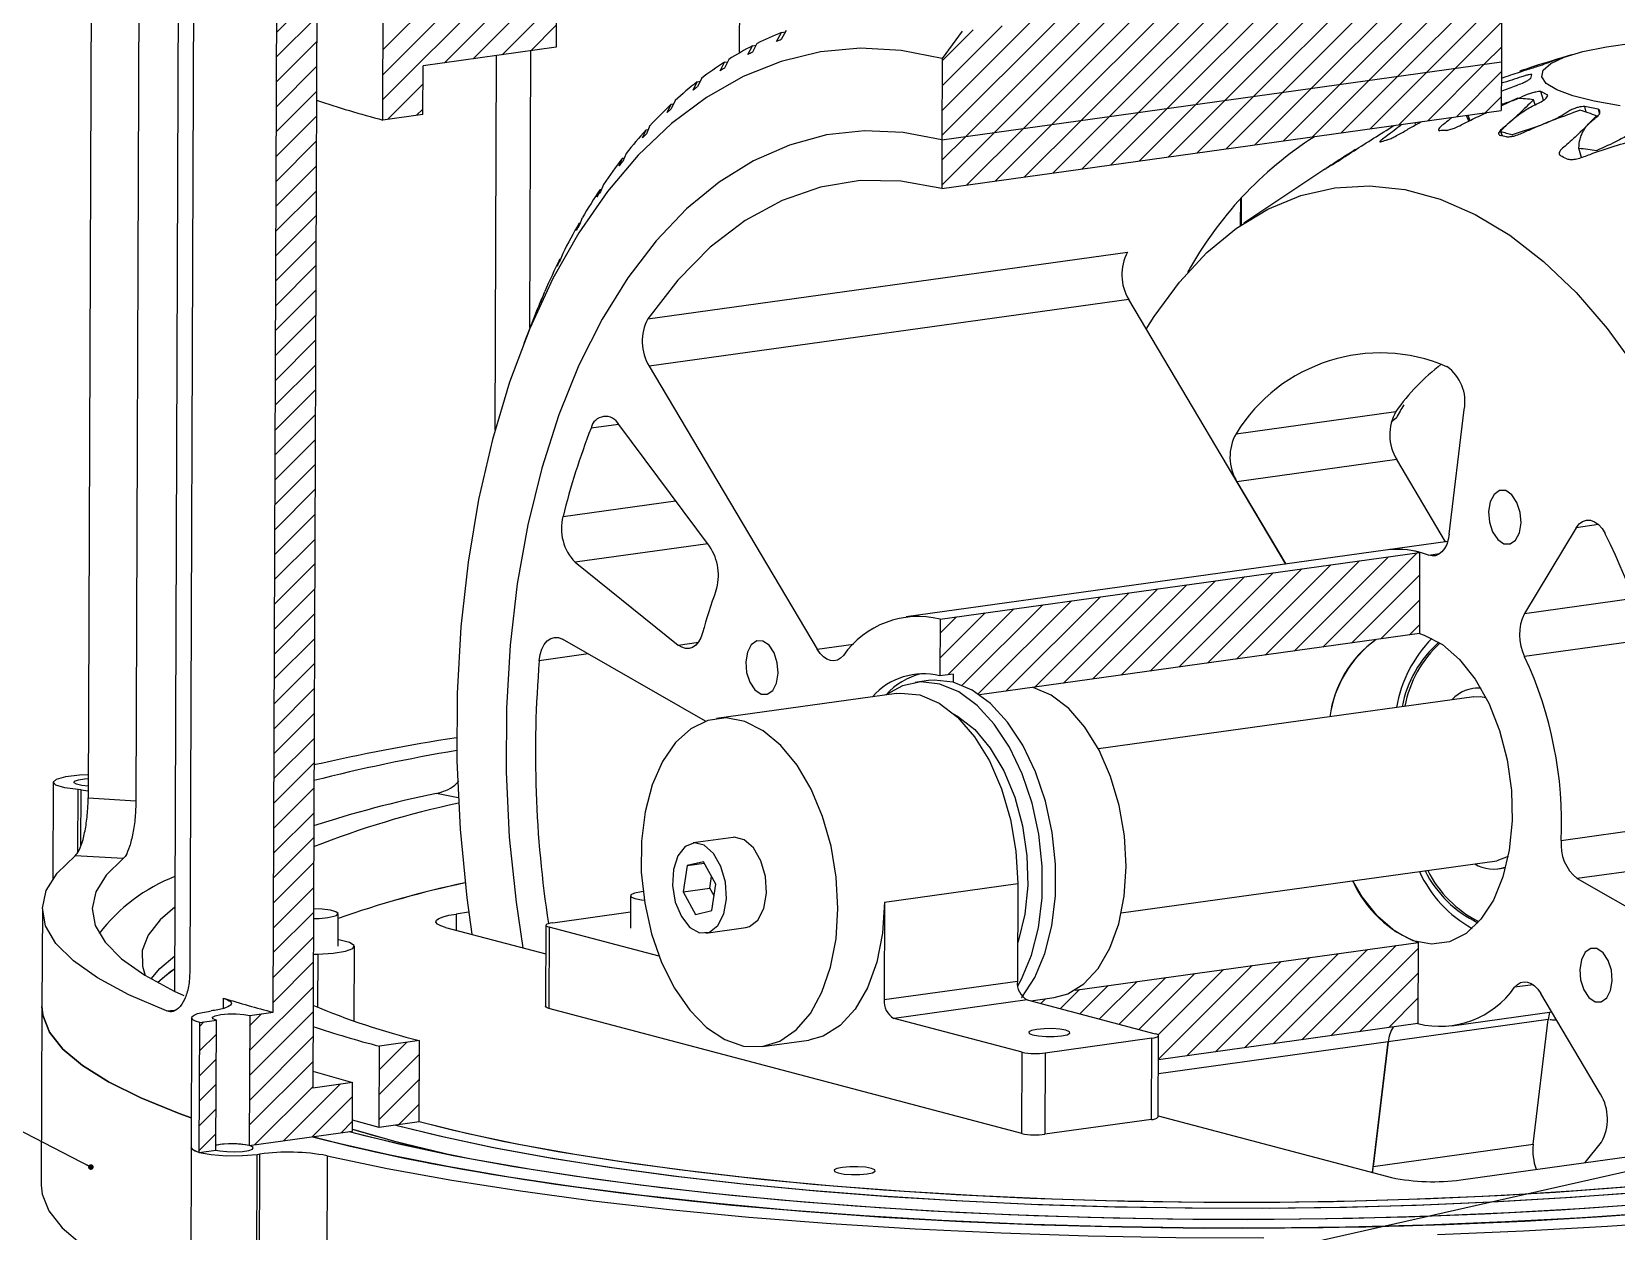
# Model space of a CAD drawing. Header units: millimetres. Extents: x 0 to 1189, y 0 to 841.
# Drawn here: x 329.9 to 616.9, y 197 to 414.3 of the extents above; entities that cross this region are included whole.
import ezdxf

# ---------------------------------------------------------------- set-up
doc = ezdxf.new("R2010")
doc.units = ezdxf.units.MM
doc.layers.add('10', color=7, linetype='Continuous')
doc.dimstyles.new('SLDDIMSTYLE0', dxfattribs={"dimtxt": 0.18, "dimasz": 1.016, "dimexe": 0, "dimexo": 0.0625, "dimgap": 0, "dimtad": 0, "dimtih": 1, "dimtoh": 1, "dimdec": 0, "dimrnd": 1e-09, "dimzin": 0, "dimdsep": 46, "dimtxsty": 'Standard', "dimblk1": 'DOT', "dimblk2": 'DOT', "dimsah": 1, "dimcen": 0.09, "dimadec": 0, "dimazin": 0, "dimtfac": 1.016, "dimtdec": 0, "dimtofl": 0, "dimtmove": 0, "dimatfit": 3, "dimldrblk": 'DOT', "dimfxl": 0, "dimfrac": 2, "dimtolj": 1, "dimtzin": 0, "dimarcsym": 0})

# ---------------------------------------------------------------- blocks, each defined once
blk = doc.blocks.new('SW_HATCH_0')
at = {"color": 0, "linetype": 'Continuous', "lineweight": 18}
for p, q in [((-174.71, 103.67), (-157.63, 120.76)), ((-22.92, 98.31), (-0.71, 120.53)), ((-17.71, 99.04), (4.51, 121.25)), ((-12.49, 99.76), (9.72, 121.98)), ((-7.27, 100.49), (13.88, 121.64)), ((-185.84, 97.03), (-162.84, 120.04)), ((-185.83, 101.54), (-168.06, 119.31)), ((-185.81, 106.05), (-173.27, 118.58)), ((-169.5, 104.4), (-154.42, 119.48)), ((-38.57, 96.14), (-16.35, 118.35)), ((-33.35, 96.86), (-11.14, 119.07)), ((-28.14, 97.59), (-5.92, 119.8)), ((-2.06, 101.21), (16.03, 119.3)), ((-205.08, 109.22), (-197.83, 116.48)), ((-164.28, 105.12), (-154.44, 114.97)), ((-59.43, 93.23), (-37.22, 115.45)), ((-54.22, 93.96), (-32, 116.17)), ((-49, 94.68), (-26.79, 116.9)), ((-43.78, 95.41), (-21.57, 117.62)), ((3.16, 101.94), (16.72, 115.51)), ((-205.1, 104.72), (-197.84, 111.98)), ((-80.29, 90.33), (-58.08, 112.54)), ((-75.08, 91.06), (-52.86, 113.27)), ((-69.86, 91.78), (-47.65, 114)), ((-64.65, 92.51), (-42.43, 114.72)), ((-159.07, 105.85), (-154.46, 110.46)), ((-84.62, 90.5), (-63.3, 111.82)), ((-84.6, 95), (-68.51, 111.09)), ((-84.59, 99.51), (-73.73, 110.37)), ((-84.57, 104.02), (-78.94, 109.64)), ((8.37, 102.67), (16.71, 111)), ((-205.12, 100.21), (-197.86, 107.47)), ((13.59, 103.39), (16.69, 106.49)), ((3.34, 93.14), (13.59, 103.39)), ((-205.14, 95.7), (-197.88, 102.96)), ((-17.53, 90.24), (-7.27, 100.49)), ((-12.31, 90.96), (-2.06, 101.21)), ((-7.1, 91.69), (3.16, 101.94)), ((-1.88, 92.41), (8.37, 102.67)), ((8.55, 93.86), (16.67, 101.99)), ((-205.15, 91.2), (-197.89, 98.46)), ((-184.97, 93.42), (-178.6, 99.79)), ((-38.39, 87.33), (-28.14, 97.59)), ((-33.17, 88.06), (-22.92, 98.31)), ((-27.96, 88.79), (-17.71, 99.04)), ((-22.74, 89.51), (-12.49, 99.76)), ((-179.75, 94.15), (-178.62, 95.28)), ((-54.04, 85.16), (-43.78, 95.41)), ((-48.82, 85.88), (-38.57, 96.14)), ((-43.61, 86.61), (-33.35, 96.86)), ((13.77, 94.59), (16.66, 97.48)), ((-205.17, 86.69), (-197.91, 93.95)), ((-74.9, 82.26), (-64.65, 92.51)), ((-69.68, 82.98), (-59.43, 93.23)), ((-64.47, 83.71), (-54.22, 93.96)), ((-59.25, 84.43), (-49, 94.68)), ((-205.19, 82.18), (-197.93, 89.44)), ((-84.65, 81.48), (-75.08, 91.06)), ((-84.64, 85.99), (-80.29, 90.33)), ((-80.12, 81.53), (-69.86, 91.78)), ((-205.2, 77.68), (-197.94, 84.93)), ((-205.22, 73.17), (-197.96, 80.43)), ((-205.24, 68.66), (-197.98, 75.92)), ((-205.25, 64.15), (-197.99, 71.41)), ((-205.27, 59.65), (-198.01, 66.91)), ((-205.29, 55.14), (-198.03, 62.4)), ((-205.3, 50.63), (-198.04, 57.89)), ((-205.32, 46.13), (-198.06, 53.39)), ((-205.34, 41.62), (-198.08, 48.88)), ((-205.35, 37.11), (-198.1, 44.37)), ((-205.37, 32.61), (-198.11, 39.86)), ((-205.39, 28.1), (-198.13, 35.36)), ((-205.41, 23.59), (-198.15, 30.85)), ((-205.42, 19.08), (-198.16, 26.34)), ((-205.44, 14.58), (-198.18, 21.84)), ((-205.46, 10.07), (-198.2, 17.33)), ((-15.65, -2.18), (1.44, 14.91)), ((-205.47, 5.56), (-198.21, 12.82)), ((-36.51, -5.08), (-19.42, 12.01)), ((-31.29, -4.35), (-14.21, 12.73)), ((-26.08, -3.63), (-8.99, 13.46)), ((-20.86, -2.9), (-3.78, 14.19)), ((-57.37, -7.98), (-40.29, 9.11)), ((-52.16, -7.26), (-35.07, 9.83)), ((-46.94, -6.53), (-29.85, 10.56)), ((-41.73, -5.8), (-24.64, 11.28)), ((-10.43, -1.45), (1.87, 10.85)), ((-205.49, 1.06), (-198.23, 8.32)), ((-78.03, -10.68), (-61.15, 6.2)), ((-73.02, -10.16), (-55.93, 6.93)), ((-67.8, -9.43), (-50.72, 7.65)), ((-62.59, -8.71), (-45.5, 8.38)), ((-5.22, -0.73), (1.85, 6.34)), ((-205.51, -3.45), (-198.25, 3.81)), ((-84.97, -4.15), (-76.8, 4.03)), ((-84.96, 0.36), (-82.01, 3.3)), ((-83.54, -7.21), (-71.58, 4.75)), ((-80.94, -9.1), (-66.36, 5.48)), ((0, 0), (1.83, 1.83)), ((-205.52, -7.96), (-198.26, -0.7)), ((-205.54, -12.47), (-198.28, -5.21)), ((-205.56, -16.97), (-198.3, -9.71)), ((-205.57, -21.48), (-198.32, -14.22)), ((-205.59, -25.99), (-198.33, -18.73)), ((-205.61, -30.49), (-198.35, -23.23)), ((-205.62, -35), (-198.37, -27.74)), ((-205.64, -39.51), (-198.38, -32.25)), ((-205.66, -44.01), (-198.4, -36.75)), ((-205.68, -48.52), (-198.42, -41.26)), ((-205.69, -53.03), (-198.43, -45.77)), ((-205.71, -57.54), (-198.45, -50.28)), ((-205.73, -62.04), (-198.47, -54.78)), ((-24.65, -74.04), (-7.56, -56.95)), ((-19.43, -73.31), (-2.34, -56.23)), ((-14.22, -72.59), (1.61, -56.76)), ((-205.74, -66.55), (-198.48, -59.29)), ((-45.42, -76.85), (-28.42, -59.85)), ((-40.29, -76.21), (-23.21, -59.13)), ((-35.08, -75.49), (-17.99, -58.4)), ((-29.86, -74.76), (-12.78, -57.68)), ((-56.08, -69.55), (-49.29, -62.76)), ((-52.53, -70.49), (-44.07, -62.03)), ((-48.98, -71.43), (-38.85, -61.3)), ((-45.49, -72.43), (-33.64, -60.58)), ((-9, -71.86), (1.6, -61.26)), ((-209.99, -75.29), (-198.5, -63.8)), ((-66.74, -66.74), (-65.89, -65.89)), ((-63.18, -67.67), (-59.72, -64.21)), ((-59.63, -68.61), (-54.5, -63.48)), ((-3.78, -71.14), (1.58, -65.77)), ((-210.01, -79.8), (-198.52, -68.3)), ((-209.98, -70.78), (-207.82, -68.63)), ((-219.02, -70.84), (-218.26, -70.08)), ((1.43, -70.41), (1.56, -70.28)), ((-219.04, -75.35), (-216.01, -72.33)), ((-210.03, -84.3), (-198.53, -72.81)), ((-186.5, -78.74), (-181.57, -73.8)), ((-219.05, -79.86), (-216.03, -76.83)), ((-210.05, -88.81), (-198.55, -77.32)), ((-186.52, -83.25), (-179.26, -75.99)), ((-219.07, -84.36), (-216.04, -81.34)), ((-209.08, -92.34), (-198.57, -81.82)), ((-203.87, -91.62), (-193.62, -81.36)), ((-186.54, -87.75), (-179.28, -80.49)), ((-219.09, -88.87), (-216.06, -85.85)), ((-198.65, -90.89), (-191.34, -83.58)), ((-183.01, -88.71), (-179.29, -85)), ((-193.44, -90.16), (-191.36, -88.09)), ((-219.1, -93.38), (-216.08, -90.35))]:
    blk.add_line(p, q, dxfattribs=at)
blk = doc.blocks.new('_Dot')
at = {"color": 0, "linetype": 'ByBlock', "lineweight": -2}
blk.add_line((-0.5, 0), (-1, 0), dxfattribs=at)
at = {"color": 0, "linetype": 'ByBlock', "const_width": 0.5}
blk.add_lwpolyline([(-0.25, 0, 1), (0.25, 0, 1)], format="xyb", close=True, dxfattribs=at)

msp = doc.modelspace()

# ---------------------------------------------------------------- linework, layer by layer
at = {"color": 7, "linetype": 'Continuous', "lineweight": 25}
for p, q in [((373.65, 236.64), (375.09, 620.77)), ((340.96, 485.4), (340.18, 275.48)), ((349.6, 480.65), (348.83, 274.97)), ((381.8, 481.96), (380.83, 222.92)), ((356.71, 477.1), (355.82, 240.46)), ((359.43, 467.87), (358.59, 244.16)), ((393.54, 398.27), (393.66, 430.65)), ((424.98, 426.18), (424.93, 411.47)), ((458.12, 410.43), (458.17, 423.57)), ((596.13, 423.52), (596.08, 408.8)), ((464.85, 412.51), (465.73, 414.14)), ((466.56, 414.46), (465.68, 412.83)), ((465.73, 414.14), (466.44, 414.23)), ((498.47, 414.34), (494.83, 409.42)), ((424.93, 411.47), (400.81, 408.11)), ((420.17, 360.66), (420.36, 410.83)), ((459.65, 410.13), (460.48, 411.73)), ((461.29, 412.15), (460.46, 410.55)), ((460.48, 411.73), (461.12, 411.82)), ((400.78, 399.28), (400.81, 408.11)), ((413.85, 342.13), (414.1, 409.96)), ((454.61, 407.18), (455.39, 408.75)), ((456.17, 409.26), (455.39, 407.68)), ((455.39, 408.75), (455.96, 408.83)), ((494.83, 409.42), (494.78, 394.7)), ((494.78, 394.7), (596.08, 408.8)), ((596.08, 408.8), (596.05, 399.97)), ((604.94, 408.8), (606.55, 409.39)), ((608.76, 410.08), (606.45, 409.37)), ((449.73, 403.67), (450.46, 405.21)), ((450.46, 405.21), (450.97, 405.28)), ((451.22, 405.8), (450.49, 404.26)), ((601.4, 405.82), (601.61, 406.49)), ((446.46, 401.79), (445.77, 400.29)), ((596.05, 400.86), (598.92, 402.21)), ((602.22, 401.04), (601.93, 401.93)), ((604.48, 402.8), (603.25, 403.44)), ((603.74, 401.85), (603.25, 403.44)), ((400.78, 399.28), (393.54, 398.27)), ((445.05, 399.62), (445.73, 401.12)), ((445.73, 401.12), (446.18, 401.18)), ((494.74, 385.87), (596.05, 399.97)), ((590.19, 398.09), (589.76, 399.09)), ((590, 399.13), (590.4, 398.19)), ((613.63, 400.26), (611.18, 400.75)), ((611.44, 399.7), (611.18, 400.75)), ((613.33, 398.97), (613.32, 399.01)), ((613.63, 400.26), (613.83, 399.38)), ((440.57, 395.04), (441.21, 396.49)), ((441.21, 396.49), (441.59, 396.54)), ((441.9, 397.25), (441.26, 395.79)), ((580.59, 397.41), (580.39, 397.79)), ((596.27, 395.39), (595.93, 396.24)), ((494.78, 394.7), (494.74, 385.87)), ((610.57, 391.48), (610.11, 393.19)), ((436.32, 389.95), (436.92, 391.35)), ((436.92, 391.35), (437.24, 391.39)), ((437.57, 392.18), (436.97, 390.78)), ((613.35, 392.77), (613.37, 392.66)), ((564.12, 389.35), (549.42, 379.6)), ((432.31, 384.36), (432.87, 385.71)), ((432.87, 385.71), (433.12, 385.75)), ((433.49, 386.62), (432.93, 385.27)), ((548.82, 384.05), (548.8, 379.18)), ((548.97, 384.22), (548.96, 379.28)), ((428.57, 378.31), (429.09, 379.6)), ((429.09, 379.6), (429.27, 379.63)), ((429.66, 380.58), (429.14, 379.3)), ((425.09, 371.82), (425.58, 373.04)), ((425.58, 373.04), (425.69, 373.06)), ((426.11, 374.09), (425.62, 372.87)), ((441.53, 362.26), (528.36, 374.34)), ((421.9, 364.9), (422.36, 366.06)), ((422.36, 366.06), (422.4, 366.06)), ((422.84, 367.17), (422.39, 366.02)), ((528.6, 365.75), (441.77, 353.67)), ((557.04, 317.83), (528.6, 365.75)), ((420.8, 362.24), (419.04, 357.79)), ((441.77, 353.67), (472.2, 302.39)), ((548.03, 341.44), (576.97, 345.47)), ((586.64, 323.25), (589.35, 345.82)), ((436.24, 343.14), (431.24, 342.45)), ((452.69, 321.05), (436.28, 343.1)), ((577.08, 344.33), (576.15, 343.54)), ((577.14, 336.76), (548.19, 332.74)), ((585.98, 321.86), (577.14, 336.76)), ((548.19, 332.74), (557.04, 317.83)), ((426.16, 326.45), (446.56, 329.29)), ((609.64, 324.4), (600.25, 308.88)), ((613.69, 324.97), (609.64, 324.4)), ((452.36, 321.5), (428.36, 318.16)), ((586.36, 321.91), (575.13, 320.35)), ((575.13, 320.35), (488.3, 308.27)), ((494.45, 307.87), (581.28, 319.95)), ((581.28, 319.95), (581.23, 305.23)), ((582.89, 319.44), (584.96, 319.73)), ((428.36, 318.16), (447.01, 303.17)), ((600.25, 308.88), (620.06, 311.64)), ((494.45, 307.87), (494.41, 297.57)), ((451.99, 289.39), (426.06, 304.22)), ((581.23, 305.23), (501.58, 294.15)), ((430.72, 301.55), (421.85, 300.32)), ((447.01, 303.17), (450.67, 303.68)), ((472.2, 302.39), (478.77, 303.31)), ((622.61, 304.16), (600.3, 301.06)), ((492.36, 296.72), (489.95, 296.39)), ((496.82, 297.9), (494.41, 297.57)), ((496.82, 297.9), (496.82, 296.43)), ((486.54, 294.4), (453.98, 289.87)), ((591.11, 293.8), (523.13, 284.34)), ((591.39, 295.35), (590.91, 295.29)), ((592.33, 295.41), (591.39, 295.35)), ((333.83, 278.31), (333.77, 260.8)), ((338.3, 265.64), (338.34, 276.97)), ((338.9, 276.92), (338.34, 276.97)), ((338.87, 266.89), (338.9, 276.92)), ((338.9, 276.92), (340.18, 276.75)), ((340.18, 275.48), (348.83, 274.97)), ((407.17, 275.48), (403.23, 276.29)), ((606.93, 267.78), (628.28, 270.75)), ((456.97, 268.32), (449.74, 267.32)), ((346.5, 264.47), (337.84, 264.98)), ((527.26, 254.63), (595.25, 264.09)), ((448.65, 263.25), (447.91, 258.48)), ((451.61, 263.92), (448.65, 263.25)), ((448.65, 263.25), (451.74, 263.68)), ((453.84, 259.82), (451.61, 263.92)), ((452.73, 259.15), (453.06, 261.26)), ((595.46, 262.6), (595.94, 262.67)), ((595.94, 262.67), (596.86, 262.88)), ((628.38, 263.44), (609.81, 260.85)), ((447.91, 258.48), (452.73, 259.15)), ((447.91, 258.48), (450.14, 254.38)), ((453.52, 257.71), (452.73, 259.15)), ((453.11, 255.05), (453.84, 259.82)), ((484.39, 256.61), (508.51, 259.96)), ((508.51, 259.96), (508.45, 242.3)), ((609.81, 260.85), (623.9, 252.8)), ((438.38, 257.74), (438.36, 251.86)), ((484.39, 256.61), (484.33, 238.95)), ((331.88, 255.37), (331.81, 237.71)), ((385.42, 248.61), (385.44, 254.49)), ((406.8, 254.43), (406.79, 251.52)), ((409.07, 254.75), (406.8, 254.43)), ((424.29, 252.86), (438.37, 254.81)), ((450.14, 254.38), (453.11, 255.05)), ((404.91, 252.01), (423.06, 247.21)), ((423.07, 252.39), (423.02, 237.68)), ((423.66, 252.05), (423.61, 237.33)), ((443.57, 246.78), (423.66, 252.05)), ((452.01, 250.98), (459.25, 251.98)), ((380.92, 247.16), (381.77, 247.18)), ((381.77, 247.18), (381.73, 237.54)), ((388.37, 235.03), (388.42, 248.59)), ((518.91, 240.66), (581.02, 249.3)), ((581.02, 249.3), (580.96, 234.58)), ((484.33, 238.95), (508.45, 242.3)), ((601.82, 241.64), (598.48, 241.18)), ((364.7, 237.34), (364.71, 239.19)), ((510.22, 238.89), (486.1, 235.53)), ((510.22, 238.89), (533.41, 232.75)), ((510.86, 238.72), (515.1, 239.31)), ((614.05, 221.79), (603.21, 240.06)), ((331.81, 237.71), (331.69, 205.33)), ((354.36, 236.88), (355.82, 237.03)), ((358.91, 235.66), (358.82, 212.11)), ((361.95, 236.81), (362.45, 236.88)), ((369.43, 236.05), (369.34, 212.5)), ((369.43, 236.05), (373.65, 236.64)), ((509.23, 214.68), (423.61, 237.33)), ((509.29, 229.4), (486.1, 235.53)), ((604.55, 235.31), (575.6, 231.28)), ((587.12, 234.18), (605.2, 236.7)), ((601.84, 212.73), (604.55, 235.31)), ((360.29, 211.24), (360.38, 234.79)), ((360.38, 234.79), (363.4, 235.21)), ((363.31, 211.66), (363.4, 235.21)), ((580.96, 234.58), (533.98, 228.05)), ((392.86, 215.77), (392.91, 230.49)), ((400.15, 231.5), (392.91, 230.49)), ((400.09, 216.78), (400.15, 231.5)), ((462.25, 230.44), (470.69, 231.61)), ((532.78, 231.95), (513.49, 229.26)), ((532.73, 217.23), (532.78, 231.95)), ((533.94, 217.69), (534, 232.41)), ((575.6, 231.28), (533.97, 225.49)), ((572.76, 207.61), (575.6, 231.28)), ((575.6, 231.28), (572.89, 208.71)), ((509.23, 214.68), (509.29, 229.4)), ((513.49, 229.26), (513.43, 214.54)), ((388.07, 223.93), (380.83, 222.92)), ((380.84, 225.98), (388.07, 223.93)), ((388.03, 215.1), (388.07, 223.93)), ((588.76, 206.3), (682.82, 219.39)), ((388.03, 215.49), (395.86, 213.25)), ((392.86, 215.77), (388.04, 217.1)), ((400.09, 216.78), (392.86, 215.77)), ((532.73, 217.23), (513.43, 214.54)), ((533.94, 217.88), (576.17, 206.71)), ((369.34, 212.5), (388.03, 215.1)), ((572.89, 208.71), (601.84, 212.73)), ((611.25, 209.43), (614.21, 213.09)), ((358.82, 212.11), (358.7, 179.73)), ((360.29, 211.24), (363.31, 211.66)), ((370.66, 178.52), (370.78, 210.9)), ((370.78, 210.9), (371.28, 210.97)), ((371.16, 178.59), (371.28, 210.97)), ((383.45, 210.66), (383.33, 178.28)), ((572.83, 207.59), (572.89, 208.71))]:
    msp.add_line(p, q, dxfattribs=at)
at = {"color": 7, "linetype": 'Continuous', "lineweight": 25, "flags": 128}
for points in [[(494.83, 409.42), (487.42, 410.86), (480.05, 411.26), (472.79, 410.6), (465.68, 408.89), (458.78, 406.14), (452.13, 402.38), (445.79, 397.64), (439.8, 391.93), (434.2, 385.32), (429.03, 377.84), (424.33, 369.54), (420.14, 360.5), (416.48, 350.77), (413.38, 340.42), (410.87, 329.53), (408.96, 318.18), (407.66, 306.44), (406.98, 294.41), (406.94, 282.17), (407.52, 269.8), (408.73, 257.4), (409.63, 250.76)], [(617.57, 400.82), (612.91, 401.66), (609.05, 402.64), (606.13, 403.73), (604.22, 404.9), (603.39, 406.12), (603.66, 407.33), (605.03, 408.52), (607.45, 409.64), (610.84, 410.66), (615.11, 411.54), (620.12, 412.27)], [(494.78, 394.7), (487.74, 396.04), (480.75, 396.33), (473.88, 395.56), (467.17, 393.74), (460.67, 390.89), (454.45, 387.02), (448.55, 382.17), (443.01, 376.38), (437.89, 369.7), (433.23, 362.17), (429.05, 353.87), (425.4, 344.84), (422.31, 335.18), (419.79, 324.96), (417.88, 314.25), (416.58, 303.15), (415.9, 291.74), (415.86, 280.12), (416.44, 268.38), (417.66, 256.61), (418.89, 248.31)], [(494.78, 394.7), (487.74, 396.04), (480.75, 396.33), (473.88, 395.56), (467.17, 393.74), (460.67, 390.89), (454.45, 387.02), (448.55, 382.17), (443.01, 376.38), (437.89, 369.7), (433.23, 362.17), (429.05, 353.87), (425.4, 344.84), (422.31, 335.18), (419.79, 324.96), (417.88, 314.25), (416.58, 303.15), (415.9, 291.74), (415.86, 280.12), (416.44, 268.38), (417.66, 256.61), (418.89, 248.31)], [(494.74, 385.87), (487.33, 387.21), (479.99, 387.3), (472.79, 386.12), (465.82, 383.7), (459.14, 380.07), (452.82, 375.24), (446.93, 369.29), (441.53, 362.26)], [(531.77, 360.41), (533.19, 362.67), (537.77, 368.92), (542.76, 374.28), (548.12, 378.7), (553.8, 382.15), (559.75, 384.59), (565.9, 386), (572.19, 386.36), (578.58, 385.67), (584.98, 383.93), (591.35, 381.17), (597.62, 377.4), (603.74, 372.67), (609.63, 367.03), (615.25, 360.52), (620.54, 353.2)], [(595.42, 322.27), (596.53, 321.51), (597.66, 321.48), (598.66, 322.19), (599.35, 323.52), (599.64, 325.28), (599.48, 327.2), (598.9, 328.99), (597.99, 330.37), (596.88, 331.13), (595.74, 331.16), (594.75, 330.45), (594.05, 329.12), (593.76, 327.35), (593.92, 325.43), (594.5, 323.65), (595.42, 322.27)], [(609.64, 324.4), (610.17, 325.1), (610.8, 325.57), (611.5, 325.8), (612.22, 325.78), (612.96, 325.5), (613.67, 324.99), (614.32, 324.26), (614.88, 323.34)], [(586.64, 323.25), (586.46, 322.27), (586.18, 321.39), (585.79, 320.64), (585.31, 320.03), (584.77, 319.6), (584.17, 319.35), (583.54, 319.3), (582.89, 319.44)], [(421.85, 300.32), (422.02, 301.43), (422.33, 302.43), (422.77, 303.27), (423.31, 303.93), (423.94, 304.36), (424.62, 304.56), (425.34, 304.51), (426.06, 304.22)], [(451.44, 305.39), (451.12, 304.49), (450.71, 303.73), (450.2, 303.14), (449.62, 302.74), (448.99, 302.54), (448.33, 302.54), (447.66, 302.76), (447.01, 303.17)], [(581.23, 305.23), (582.12, 304.95), (585.41, 303.26), (588.52, 300.57), (591.35, 296.98), (593.79, 292.63), (595.75, 287.7), (597.14, 282.36), (597.91, 276.82), (598.04, 271.31), (597.52, 266.02), (596.37, 261.17), (594.63, 256.93), (592.38, 253.48), (589.69, 250.94), (586.67, 249.41), (583.44, 248.95), (580.12, 249.58), (576.84, 251.27), (573.72, 253.97), (573.72, 253.97)], [(463.48, 303.13), (462.37, 303.89), (461.23, 303.92), (460.24, 303.21), (459.55, 301.88), (459.26, 300.12), (459.41, 298.2), (459.99, 296.41), (460.91, 295.03), (462.02, 294.27), (463.16, 294.24), (464.15, 294.95), (464.84, 296.28), (465.13, 298.05), (464.97, 299.97), (464.39, 301.75), (463.48, 303.13)], [(476.93, 301.28), (476.42, 300.77), (475.84, 300.44), (475.22, 300.3), (474.58, 300.35), (473.93, 300.6), (473.31, 301.03), (472.73, 301.64), (472.2, 302.39)], [(508.52, 241.44), (509.17, 242.61), (511.01, 246.97), (512.28, 251.96), (512.93, 257.4), (512.95, 263.1), (512.34, 268.88), (511.11, 274.53), (509.31, 279.86), (507, 284.69), (504.25, 288.86), (501.17, 292.22), (497.85, 294.66), (494.41, 296.09), (490.96, 296.48), (487.63, 295.8), (484.65, 294.16)], [(509.21, 239.31), (509.24, 239.34), (511.58, 242.94), (513.42, 247.31), (514.69, 252.3), (515.34, 257.74), (515.36, 263.44), (514.75, 269.22), (513.52, 274.86), (511.72, 280.19), (509.41, 285.03), (506.66, 289.19), (503.58, 292.55), (500.26, 294.99), (496.82, 296.43), (493.38, 296.81), (492.36, 296.72)], [(486.54, 294.4), (487.3, 294.47), (490.78, 294.12), (494.26, 292.63), (497.6, 290.07), (500.68, 286.54), (503.37, 282.16), (505.57, 277.11), (507.2, 271.59), (508.19, 265.8), (508.51, 259.96)], [(515.1, 239.31), (517.56, 239.98), (520.5, 241.79), (523.08, 244.59), (525.21, 248.27), (526.79, 252.69), (527.78, 257.68), (528.12, 263.05), (527.82, 268.59), (526.87, 274.1), (525.32, 279.34), (523.23, 284.14), (520.68, 288.3), (517.76, 291.66), (514.58, 294.09), (511.28, 295.5)], [(591.11, 293.8), (592.28, 293.83), (593.29, 293.65)], [(475.95, 255.43), (475.65, 261.09), (474.71, 266.71), (473.18, 272.1), (471.1, 277.05), (468.55, 281.39), (465.62, 284.97), (462.42, 287.65), (459.07, 289.33), (455.68, 289.96), (452.38, 289.51), (449.29, 288.01), (446.51, 285.49), (444.16, 282.06), (442.31, 277.84), (441.03, 272.97), (440.36, 267.65), (440.34, 262.05), (440.96, 256.39), (442.21, 250.86), (444.02, 245.67), (446.35, 241), (449.1, 237.02), (452.17, 233.88), (455.46, 231.69), (458.85, 230.53), (462.21, 230.43), (465.42, 231.42), (468.37, 233.44), (470.95, 236.43), (473.06, 240.27), (474.63, 244.83), (475.61, 249.95), (475.95, 255.43)], [(496.96, 290.65), (497.62, 290.28), (500.71, 287.86), (503.54, 284.5), (506, 280.36), (507.97, 275.6), (509.38, 270.41), (510.18, 265), (510.32, 259.6), (509.81, 254.44), (508.66, 249.71), (508.47, 249.14)], [(338.34, 276.97), (335.94, 277.3), (334.35, 277.78), (333.83, 278.34), (334.46, 278.89), (336.12, 279.34), (338.59, 279.64), (340.19, 279.72)], [(340.18, 277.6), (339, 277.73), (338.05, 277.95), (337.61, 278.22), (337.73, 278.5), (338.4, 278.75), (339.52, 278.92), (340.19, 278.98)], [(455.59, 260.21), (454.77, 263.07), (453.44, 265.41), (451.75, 266.9), (449.95, 267.34), (448.27, 266.67), (446.94, 264.99), (446.15, 262.52), (445.99, 259.6), (446.5, 256.61), (447.59, 253.96), (449.13, 252.02), (450.9, 251.04), (452.67, 251.15), (454.2, 252.34), (455.28, 254.46), (455.76, 257.2), (455.59, 260.21)], [(462.82, 261.22), (462.01, 264.08), (460.67, 266.42), (458.99, 267.9), (457.18, 268.35), (456.97, 268.32)], [(354.36, 236.88), (347.53, 239.82), (341.89, 242.85), (337.49, 245.95), (334.34, 249.1), (332.47, 252.29), (331.88, 255.49), (332.58, 258.68), (334.58, 261.85), (337.84, 264.98)], [(346.5, 264.47), (343.42, 261.49), (341.54, 258.47), (340.88, 255.42), (341.44, 252.38), (343.23, 249.34), (346.22, 246.34), (350.41, 243.38), (355.76, 240.49), (357.5, 239.68)], [(597.3, 264.83), (595.29, 264.09), (595.25, 264.09)], [(459.25, 251.98), (459.91, 252.16), (461.44, 253.35), (462.52, 255.46), (463, 258.21), (462.82, 261.22)], [(440.66, 258.49), (440.36, 258.45), (439.13, 258.22), (438.46, 257.91), (438.47, 257.57), (439.15, 257.25)], [(573.72, 253.97), (570.89, 257.56), (569.17, 260.46)], [(355.88, 255.71), (353.21, 253.39), (351.05, 250.62), (349.97, 247.81), (349.99, 245), (350.52, 243.31)], [(439.15, 257.25), (440.4, 257.01), (440.87, 256.96)], [(484.39, 256.61), (484.03, 250.96), (482.99, 245.7), (481.32, 241.05), (479.09, 237.18), (476.37, 234.23), (473.28, 232.33), (470.69, 231.61)], [(385.15, 254.19), (385.44, 254.52), (385.05, 254.85), (384.03, 255.13), (382.54, 255.32), (380.95, 255.38)], [(404.91, 252.01), (404.01, 252.31), (403.42, 252.63), (403.16, 252.97), (403.25, 253.31), (403.68, 253.64), (404.44, 253.94), (405.49, 254.21), (406.8, 254.43)], [(424.29, 252.86), (423.85, 252.78), (423.5, 252.69), (423.25, 252.59), (423.11, 252.48), (423.08, 252.37), (423.16, 252.25), (423.36, 252.15), (423.66, 252.05)], [(381.77, 247.18), (384.56, 247.34), (386.79, 247.7), (388.13, 248.2), (388.37, 248.76), (387.48, 249.3), (385.59, 249.74), (385.43, 249.76)], [(351.59, 242.68), (353.17, 244.56), (355.85, 246.88)], [(611.93, 239.33), (613.05, 238.56), (614.18, 238.53), (615.17, 239.24), (615.87, 240.58), (616.16, 242.34), (616, 244.26), (615.42, 246.04), (614.5, 247.42), (613.39, 248.18), (612.26, 248.21), (611.27, 247.5), (610.57, 246.17), (610.28, 244.41), (610.44, 242.49), (611.02, 240.7), (611.93, 239.33)], [(355.84, 244.51), (355.15, 244), (352.79, 242.01)], [(355.84, 244.51), (354.06, 243.14), (352.79, 242.01)], [(598.48, 241.18), (599, 241.69), (599.57, 242.02), (600.19, 242.16), (600.83, 242.1), (601.48, 241.85), (602.1, 241.42), (602.69, 240.81), (603.21, 240.06)], [(358.85, 217.54), (356.63, 218.33), (349.69, 221.13), (343.85, 224.01), (339.13, 226.97), (335.57, 229.98), (333.18, 233.03), (331.97, 236.1), (331.81, 237.71)], [(331.81, 237.71), (331.97, 236.1), (333.18, 233.03), (335.57, 229.98), (339.14, 226.97), (343.85, 224.01), (349.7, 221.13), (356.64, 218.33), (358.85, 217.54)], [(360.38, 234.79), (359.63, 235.04), (359.14, 235.3), (358.92, 235.59), (359, 235.87), (359.35, 236.14), (359.99, 236.4), (360.86, 236.62), (361.95, 236.81)], [(363.4, 235.21), (362.77, 235.47), (362.7, 235.75), (363.2, 236.01), (364.18, 236.22), (365.51, 236.33), (366.97, 236.34), (368.35, 236.24), (369.43, 236.05)], [(423.61, 237.33), (423.31, 237.43), (423.11, 237.54), (423.02, 237.65), (423.02, 237.68)], [(604.82, 236.64), (604.72, 236.29), (604.55, 235.31)], [(511.2, 232.54), (512.28, 232.35), (513.66, 232.25), (515.12, 232.26), (516.44, 232.37), (517.43, 232.58), (517.92, 232.84), (517.85, 233.12), (517.23, 233.38), (516.15, 233.58), (514.77, 233.68), (513.31, 233.67), (511.98, 233.55), (511, 233.35), (510.51, 233.08), (510.58, 232.8), (511.2, 232.54)], [(532.78, 231.95), (533.22, 232.02), (533.57, 232.11), (533.82, 232.21), (533.96, 232.32), (533.99, 232.43), (533.91, 232.55), (533.71, 232.65), (533.41, 232.75)], [(395.87, 216.19), (404.63, 214.05), (414.19, 212.03), (424.5, 210.16), (435.5, 208.44), (447.12, 206.89), (459.3, 205.51), (471.98, 204.3), (485.07, 203.29), (498.5, 202.46), (512.2, 201.84), (526.08, 201.41), (540.07, 201.19), (554.09, 201.17), (568.06, 201.36), (581.89, 201.75), (595.51, 202.34), (608.84, 203.13), (621.81, 204.12)], [(395.87, 216.19), (403.81, 214.23), (413.3, 212.21), (423.55, 210.32), (434.49, 208.59), (446.06, 207.02), (458.19, 205.62), (470.83, 204.4), (483.88, 203.37), (497.29, 202.53), (510.97, 201.89), (524.84, 201.44), (538.82, 201.2), (552.84, 201.17), (566.82, 201.34), (580.66, 201.71), (594.31, 202.28), (607.67, 203.06)], [(622.33, 205.28), (609.67, 204.27), (596.63, 203.46), (583.28, 202.84), (569.71, 202.42), (555.99, 202.2), (542.2, 202.19), (528.43, 202.38), (514.76, 202.77), (501.26, 203.36), (488.02, 204.15), (475.11, 205.14), (462.61, 206.3), (450.6, 207.65), (439.13, 209.17), (428.29, 210.86), (418.13, 212.69), (408.71, 214.67), (400.09, 216.78), (400.09, 216.78)], [(622.33, 205.28), (609.67, 204.27), (596.63, 203.46), (583.28, 202.84), (569.71, 202.42), (555.99, 202.2), (542.2, 202.19), (528.43, 202.38), (514.76, 202.77), (501.26, 203.36), (488.02, 204.15), (475.11, 205.14), (462.61, 206.3), (450.6, 207.65), (439.13, 209.17), (428.29, 210.86), (418.13, 212.69), (408.71, 214.67), (400.09, 216.78), (400.09, 216.78)], [(618.67, 204.97), (605.88, 204.02), (592.74, 203.26), (579.32, 202.7), (565.7, 202.33), (551.95, 202.18), (538.16, 202.22), (524.41, 202.47), (510.78, 202.92), (497.35, 203.58), (484.2, 204.42), (471.4, 205.46), (459.04, 206.68), (447.18, 208.08), (435.89, 209.65), (425.24, 211.38), (415.29, 213.26), (406.1, 215.27), (400.09, 216.78)], [(584.54, 196.38), (600.08, 197.02), (615.31, 197.87), (630.15, 198.94), (644.51, 200.23), (658.31, 201.72), (671.47, 203.41), (683.93, 205.28), (695.6, 207.34), (706.43, 209.56), (716.36, 211.93), (725.32, 214.44), (733.27, 217.08)], [(363.31, 211.66), (363.99, 211.52), (365.29, 211.39), (366.75, 211.36), (368.14, 211.44), (369.26, 211.62), (369.93, 211.87), (370.05, 212.15), (369.6, 212.42), (368.66, 212.64), (367.36, 212.77), (365.9, 212.8), (364.51, 212.72), (363.39, 212.54), (363.31, 212.52)], [(380.8, 214.09), (387.6, 212.39), (397.4, 210.23), (407.95, 208.21), (419.23, 206.34), (431.15, 204.63), (443.68, 203.09), (456.72, 201.72), (470.23, 200.54), (484.12, 199.54), (498.34, 198.75), (512.79, 198.15), (527.41, 197.75), (542.12, 197.56), (556.85, 197.57), (571.51, 197.79), (586.04, 198.21), (600.35, 198.83), (614.36, 199.65), (628.02, 200.67)], [(380.8, 214.09), (382.8, 213.57), (392.16, 211.35), (402.33, 209.25), (413.23, 207.3), (424.82, 205.51), (437.04, 203.87), (449.82, 202.41), (463.09, 201.13), (476.8, 200.04), (490.85, 199.14), (505.19, 198.44), (519.73, 197.93), (534.4, 197.63), (549.13, 197.54), (563.84, 197.65), (578.44, 197.96), (592.87, 198.48), (607.05, 199.2), (620.91, 200.11)], [(624.64, 200.4), (610.89, 199.43), (596.79, 198.66), (582.42, 198.08), (567.86, 197.71), (553.17, 197.55), (538.44, 197.59), (523.74, 197.83), (509.16, 198.28), (494.76, 198.93), (480.62, 199.78), (466.81, 200.82), (453.41, 202.05), (440.49, 203.46), (428.12, 205.04), (416.35, 206.79), (405.25, 208.7), (394.87, 210.76), (385.28, 212.95), (380.8, 214.09)], [(387.43, 215.02), (396.46, 212.8), (406.29, 210.72), (416.88, 208.78), (428.18, 206.99), (440.11, 205.37), (452.61, 203.92), (465.61, 202.65), (479.05, 201.57), (492.84, 200.68), (506.92, 199.99), (521.21, 199.5), (535.62, 199.21), (550.09, 199.13), (564.53, 199.26), (578.86, 199.59), (593, 200.12), (606.88, 200.86), (620.42, 201.79)], [(387.43, 215.02), (390.21, 214.3), (399.5, 212.12), (409.58, 210.09), (420.41, 208.19), (431.91, 206.46), (444.02, 204.89), (456.69, 203.5), (469.84, 202.29), (483.4, 201.26), (497.3, 200.44), (511.45, 199.81), (525.79, 199.38), (540.23, 199.16), (554.69, 199.15), (569.1, 199.34), (583.38, 199.74), (597.45, 200.34), (611.23, 201.14)], [(395.86, 213.25), (404.62, 211.1), (406.63, 210.65)], [(360.29, 211.24), (359.54, 211.49), (359.05, 211.76), (358.83, 212.04), (358.82, 212.11)], [(358.82, 212.11), (359.05, 211.76), (360.29, 211.24), (362.46, 210.85), (365.21, 210.65), (368.14, 210.67), (370.78, 210.9)], [(383.45, 210.66), (394.3, 208.37), (406, 206.24), (418.47, 204.27), (431.65, 202.5), (445.47, 200.91), (459.84, 199.53), (474.69, 198.35), (489.93, 197.39), (505.48, 196.66), (521.25, 196.14), (537.15, 195.86), (553.09, 195.81)], [(475.97, 207.53), (477.05, 207.34), (478.43, 207.24), (479.89, 207.25), (481.21, 207.36), (482.2, 207.57), (482.69, 207.83), (482.62, 208.11), (482, 208.37), (480.91, 208.56), (479.54, 208.66), (478.08, 208.66), (476.75, 208.54), (475.77, 208.34), (475.27, 208.07), (475.34, 207.79), (475.97, 207.53)], [(331.69, 205.33), (331.85, 203.72), (333.05, 200.65), (335.45, 197.6), (339.01, 194.59), (343.73, 191.63), (349.58, 188.75), (356.52, 185.95), (358.72, 185.16)], [(607.67, 203.06), (620.66, 204.02)], [(611.23, 201.14), (624.65, 202.13)]]:
    msp.add_lwpolyline(points, dxfattribs=at)
at = {"color": 7, "linetype": 'Continuous', "lineweight": 25}
for centre, radius, start, end in [((486.61, 361.62), 56.51, 111.6814, 116.6153), ((488.36, 358.21), 60.34, 117.5131, 122.2357), ((486.28, 358.96), 57.69, 116.5914, 117.4941), ((484.97, 361.87), 54.49, 110.7297, 111.6673), ((491.09, 353.95), 65.41, 123.0891, 127.5648), ((488.48, 355.15), 62.09, 122.2076, 123.067), ((494.97, 348.99), 71.7, 128.3691, 132.5786), ((439.53, 573.95), 181.6, 251.3655, 255.3312), ((491.74, 350.56), 67.72, 127.5343, 128.3454), ((596.4, 358.39), 43.89, 82.7672, 86.7109), ((500.1, 343.49), 79.22, 133.3319, 137.2706), ((496.19, 345.36), 74.56, 132.5474, 133.3081), ((594.51, 350.4), 52.12, 68.8416, 72.3585), ((506.53, 337.62), 87.93, 137.9733, 141.6474), ((610.62, 440.51), 46.64, 251.642, 254.3224), ((501.91, 339.71), 82.61, 137.2398, 137.9503), ((599.08, 337.85), 68.22, 122.7083, 151.2463), ((632.04, 547.81), 156.16, 261.9297, 263.1271), ((514.29, 331.55), 97.78, 142.3018, 145.7248), ((508.94, 333.78), 91.81, 141.6179, 142.2801), ((523.32, 325.47), 108.67, 146.3341, 149.5244), ((517.26, 327.74), 102.09, 145.6973, 146.3142), ((533.53, 319.53), 120.49, 150.0924, 153.0705), ((526.81, 321.76), 113.35, 149.4991, 150.0744), ((544.77, 313.88), 133.07, 153.6012, 156.3885), ((536.11, 370.26), 8.76, 152.1972, 210.9785), ((537.45, 316), 125.46, 153.0476, 153.5853), ((554.82, 309.49), 144.03, 156.8751, 158.5148), ((549.03, 310.61), 138.23, 156.3679, 156.8719), ((449.28, 358.18), 8.76, 152.1972, 210.9785), ((574.15, 325.45), 30.62, 66.7499, 148.5255), ((610.16, 321.79), 40.77, 127.7584, 144.4884), ((581.74, 347.28), 7.75, 349.2157, 54.5394), ((433.87, 341.88), 2.7, 26.9061, 167.8424), ((584.55, 341.26), 8.67, 150.9378, 211.1941), ((634.22, 313.37), 64.99, 149.1591, 151.5523), ((555.02, 294.33), 132.8, 158.7584, 166.002), ((555.61, 337.23), 8.67, 150.9378, 211.1941), ((434.58, 324.25), 8.71, 165.3167, 224.3659), ((498.57, 265.62), 129.84, 356.1351, 26.3909), ((445.08, 315.84), 9.23, 341.7656, 34.3775), ((577.21, 304.99), 15.51, 74.7839, 97.7228), ((577.22, 304.67), 15.82, 68.9922, 97.6045), ((532.85, 283.7), 84.25, 159.6775, 165.0829), ((490.52, 291.73), 16.61, 76.3241, 144.9175), ((608.22, 305.02), 8.86, 154.1713, 206.5888), ((600.32, 287.88), 23.56, 135.5674, 170.3065), ((585.52, 287.41), 20.67, 125.9396, 172.3078), ((585.02, 287.71), 20.13, 125.2858, 172.9615), ((598.19, 288.31), 20.4, 131.1378, 169.5892), ((598.88, 288.3), 20.62, 132.3524, 169.4788), ((624.89, 283.58), 203.72, 175.2859, 188.7184), ((535.49, 270.85), 71.5, 357.5361, 24.9899), ((491.41, 285.64), 12.3, 75.8767, 138.4646), ((494.41, 285.14), 13.29, 105.0306, 137.2382), ((591.8, 289.07), 6.26, 84.5064, 138.0828), ((469.76, -111.68), 403, 98.9763, 102.7164), ((463.86, -50.38), 339.26, 99.6642, 104.1291), ((445.74, 71.13), 209.52, 101.7071, 107.997), ((440.35, 117.38), 160.58, 101.9042, 111.6923), ((614.73, 266.97), 7.85, 174.0671, 231.1769), ((367.91, 230.99), 32.57, 111.6437, 142.2854), ((601.73, 271.58), 22.57, 204.7435, 241.0626), ((600.73, 271.48), 20.63, 206.4752, 244.4778), ((601.39, 271.68), 20.85, 206.5776, 243.2712), ((594.63, 268.97), 6.39, 238.2757, 289.6045), ((447.59, 76.04), 188.16, 102.0158, 109.2859), ((446.08, 81.42), 182.57, 101.9045, 109.3972), ((447.55, 76.16), 188.03, 102.0133, 109.2884), ((588.25, 268.85), 20.84, 203.7405, 249.6921), ((381.4, 266.62), 12.99, 267.9856, 286.7907), ((511.89, 241.92), 3.47, 173.7048, 241.1603), ((584.92, 250.65), 16.54, 256.1658, 325.0758), ((430.47, 452.29), 223.01, 252.8499, 255.2389), ((487.77, 238.57), 3.47, 173.7048, 241.1603), ((434.14, 366.01), 138.74, 247.4265, 255.8159), ((438.9, 406.17), 181.6, 251.3655, 255.3312), ((581.61, 230.76), 6.03, 147.9398, 175.0834), ((511.79, 241.69), 12.54, 258.5048, 277.7731), ((606.63, 217.3), 8.67, 330.9378, 31.1941), ((456.61, 441.18), 235.89, 253.0987, 257.768), ((532.83, 218.78), 1.56, 266.0441, 315.4485), ((366.27, 198.25), 14.58, 77.8552, 101.7154), ((511.73, 226.97), 12.54, 258.5048, 277.7731), ((611.74, 211.62), 9.96, 173.5568, 200.0728), ((376.4, 172.43), 38.87, 79.5484, 97.5655), ((583.67, 243.58), 37.63, 258.5048, 277.7731)]:
    msp.add_arc(centre, radius, start, end, dxfattribs=at)
for centre, major_axis, ratio, start_param, end_param in [((649.74, 263.51), (-84.28, 126.72), 0.475, 5.994795, 6.00873), ((651.83, 263.88), (-88.61, 124.84), 0.51589, 6.112763, 6.126699), ((647.6, 263.71), (-79.36, 128.35), 0.435745, 5.874621, 5.888556), ((645.44, 264.47), (-73.89, 129.74), 0.398309, 5.751736, 5.765672), ((653.81, 264.8), (-92.31, 122.7), 0.558342, 6.229112, 6.243048)]:
    msp.add_ellipse(centre, major_axis=major_axis, ratio=ratio, start_param=start_param, end_param=end_param, dxfattribs=at)
for points, knots in [([(596.07, 405.84), (596.1, 405.85), (596.67, 406.05), (597.79, 406.43), (599.3, 406.93), (600.68, 407.39), (601.77, 407.72), (602.8, 408.05), (603.72, 408.36), (604.4, 408.61), (604.78, 408.74), (604.94, 408.8)], [0, 0, 0, 0, 0.010684, 0.185633, 0.36071, 0.502772, 0.644427, 0.764165, 0.850177, 0.93584, 1, 1, 1, 1]), ([(606.55, 409.39), (606.56, 409.4), (606.59, 409.41), (606.22, 409.3), (605.42, 409.05), (603.88, 408.57), (602.35, 408.1), (600.66, 407.56), (599.84, 407.26), (599.34, 407.08)], [0, 0, 0, 0, 0.084261, 0.141148, 0.197933, 0.327797, 0.498266, 0.686145, 1, 1, 1, 1]), ([(601.61, 406.49), (601.46, 406.5), (601.2, 406.5), (600.5, 406.34), (599.44, 406.02), (597.86, 405.45), (596.69, 405.1), (596.06, 404.92)], [0, 0, 0, 0, 0.1773397, 0.2970659, 0.4165788, 0.6898968, 1, 1, 1, 1]), ([(596.06, 403.47), (596.12, 403.5), (596.58, 403.7), (597.51, 404.07), (598.74, 404.5), (599.81, 404.92), (600.61, 405.3), (601.09, 405.59), (601.31, 405.75), (601.4, 405.82)], [0, 0, 0, 0, 0.03003, 0.245575, 0.460504, 0.642176, 0.77268, 0.902653, 1, 1, 1, 1]), ([(601.93, 401.93), (601.02, 401.05), (599.66, 399.74), (597.86, 398.07), (596.7, 397.05), (595.82, 396.35), (595.54, 395.89), (595.61, 395.64), (595.77, 395.53), (595.84, 395.49)], [0, 0, 0, 0, 0.400691, 0.600988, 0.748033, 0.852821, 0.908426, 0.964341, 1, 1, 1, 1]), ([(595.93, 396.24), (596.42, 396.76), (597.15, 397.54), (598.37, 398.59), (599.4, 399.37), (600.47, 400.1), (601.61, 400.77), (602.77, 401.3), (603.71, 401.8), (604.24, 402.24), (604.44, 402.56), (604.47, 402.73), (604.48, 402.8)], [0, 0, 0, 0, 0.231255, 0.346743, 0.462264, 0.577869, 0.671675, 0.765211, 0.844275, 0.90107, 0.957635, 1, 1, 1, 1]), ([(603.25, 403.44), (602.96, 403.42), (602.46, 403.4), (601.55, 403.17), (600.41, 402.76), (598.88, 402.02), (597.24, 401.44), (596.25, 401.14), (596.05, 401.08)], [0, 0, 0, 0, 0.155429, 0.260363, 0.36511, 0.604659, 0.919109, 1, 1, 1, 1]), ([(586.06, 396.39), (586.29, 396.43), (586.74, 396.52), (587.64, 396.82), (588.93, 397.42), (590.75, 398.4), (592.41, 399.16), (593.37, 399.59)], [0, 0, 0, 0, 0.104052, 0.208978, 0.336365, 0.617458, 1, 1, 1, 1]), ([(596.99, 395.23), (597.22, 395.23), (597.68, 395.23), (598.6, 395.42), (599.94, 395.93), (603.67, 397.65), (607.36, 398.99), (610.31, 400.07)], [0, 0, 0, 0, 0.059393, 0.119284, 0.191997, 0.352444, 1, 1, 1, 1]), ([(611.18, 400.75), (610.8, 400.71), (610.14, 400.63), (609.19, 400.33), (608.16, 399.83), (607.03, 398.98), (604.92, 398), (601.88, 396.8), (599.5, 396.06), (598.02, 395.61)], [0, 0, 0, 0, 0.084261, 0.141148, 0.197933, 0.327797, 0.498266, 0.686145, 1, 1, 1, 1]), ([(613.32, 399.01), (612.36, 398.03), (610.9, 396.58), (608.98, 394.75), (607.76, 393.65), (606.83, 392.91), (606.52, 392.36), (606.57, 392.02), (606.73, 391.85), (606.79, 391.78)], [0, 0, 0, 0, 0.400691, 0.600988, 0.748033, 0.852821, 0.908426, 0.964341, 1, 1, 1, 1]), ([(610.11, 393.19), (610.16, 393.73), (610.22, 394.55), (610.62, 395.66), (611.04, 396.51), (611.59, 397.3), (612.29, 398.05), (613.18, 398.66), (613.81, 399.23), (613.99, 399.7), (613.88, 400.02), (613.71, 400.19), (613.63, 400.26)], [0, 0, 0, 0, 0.231255, 0.346743, 0.462264, 0.577869, 0.671675, 0.765211, 0.844275, 0.90107, 0.957635, 1, 1, 1, 1]), ([(624.03, 398.9), (623.62, 398.82), (622.93, 398.69), (622.09, 398.32), (621.35, 397.74), (620.83, 396.82), (619.27, 395.69), (616.81, 394.26), (614.68, 393.34), (613.35, 392.77)], [0, 0, 0, 0, 0.084261, 0.141148, 0.197933, 0.327797, 0.498266, 0.686145, 1, 1, 1, 1]), ([(565.34, 390.11), (565.54, 390.24), (565.95, 390.49), (566.76, 391), (567.94, 391.76), (571.07, 393.79), (574.16, 395.73), (576.61, 397.26)], [0, 0, 0, 0, 0.061769, 0.124056, 0.199677, 0.366542, 1, 1, 1, 1]), ([(578.05, 397.46), (577.81, 397.28), (577.16, 396.77), (576.14, 395.98), (575.09, 395.19), (574.29, 394.61), (574.05, 394.34), (574.12, 394.28), (574.28, 394.31), (574.34, 394.32)], [0, 0, 0, 0, 0.161484, 0.441726, 0.647464, 0.794076, 0.871876, 0.950107, 1, 1, 1, 1]), ([(575.43, 394.67), (575.64, 394.75), (576.08, 394.92), (576.93, 395.34), (578.17, 396.02), (579.65, 396.9), (580.95, 397.61), (581.58, 397.95)], [0, 0, 0, 0, 0.118191, 0.2373739, 0.3820702, 0.7013579, 1, 1, 1, 1]), ([(587.08, 398.72), (586.95, 398.6), (586.48, 398.2), (585.72, 397.57), (584.88, 396.92), (584.63, 396.55), (584.7, 396.4), (584.87, 396.36), (584.93, 396.34)], [0, 0, 0, 0, 0.127171, 0.44883, 0.678049, 0.799685, 0.921996, 1, 1, 1, 1]), ([(607.93, 391.23), (608.16, 391.18), (608.63, 391.09), (609.57, 391.17), (610.94, 391.58), (614.8, 393.09), (618.59, 394.15), (621.62, 395)], [0, 0, 0, 0, 0.059393, 0.119284, 0.191997, 0.352444, 1, 1, 1, 1]), ([(569.67, 392.91), (568.87, 392.41), (567.68, 391.66), (566.08, 390.63), (565.09, 389.98), (564.3, 389.46), (564.17, 389.38), (564.13, 389.35)], [0, 0, 0, 0, 0.444965, 0.667393, 0.830686, 0.947052, 1, 1, 1, 1]), ([(564.13, 389.35), (564.13, 389.35), (564.14, 389.36), (564.26, 389.44), (564.33, 389.48)], [0, 0, 0, 0, 0.518064, 1, 1, 1, 1]), ([(403.23, 276.29), (404.38, 276.6), (405.81, 276.98), (407.06, 278.28), (407.31, 278.54)], [0, 0, 0, 0, 0.804463, 1, 1, 1, 1]), ([(337.84, 264.98), (338.08, 265.26), (338.57, 265.84), (339.27, 267.86), (339.82, 270.47), (340.12, 273.16), (340.16, 274.82), (340.18, 275.48)], [0, 0, 0, 0, 0.21464, 0.429286, 0.643831, 0.858421, 1, 1, 1, 1]), ([(348.83, 274.97), (348.79, 273.96), (348.73, 271.94), (348.3, 269), (347.69, 266.58), (347.05, 265.05), (346.66, 264.63), (346.5, 264.47)], [0, 0, 0, 0, 0.214648, 0.429297, 0.643928, 0.858485, 1, 1, 1, 1]), ([(358.59, 244.16), (358.54, 243.18), (358.44, 241.23), (357.68, 238.85), (356.59, 237.24), (355.42, 236.62), (354.66, 236.8), (354.36, 236.88)], [0, 0, 0, 0, 0.2146522, 0.4293049, 0.6439403, 0.858509, 1, 1, 1, 1]), ([(364.71, 239.19), (365.2, 238.99), (366.19, 238.6), (366.13, 237.93), (364.94, 237.31), (363.28, 237.02), (362.45, 236.88)], [0, 0, 0, 0, 0.249973, 0.499829, 0.749601, 1, 1, 1, 1]), ([(606.08, 235.22), (605.99, 235.22), (605.58, 235.22), (605.19, 235.24), (604.88, 235.27)], [0, 0, 0, 0, 0.2161859, 1, 1, 1, 1])]:
    msp.add_open_spline(points, degree=3, knots=knots, dxfattribs=at)

# ---------------------------------------------------------------- block references
at = {"color": 7, "linetype": 'Continuous', "lineweight": 18}
msp.add_blockref('SW_HATCH_0', (579.4, 304.98), dxfattribs=at)

# ---------------------------------------------------------------- leaders
at = {"layer": '10'}
for points in [[(340.67, 208.6), (274.41, 242.83)], [(734.62, 233.87), (270.83, 129.36)]]:
    msp.add_leader(points, dimstyle='SLDDIMSTYLE0', dxfattribs=at)

doc.saveas('drawing.dxf')
